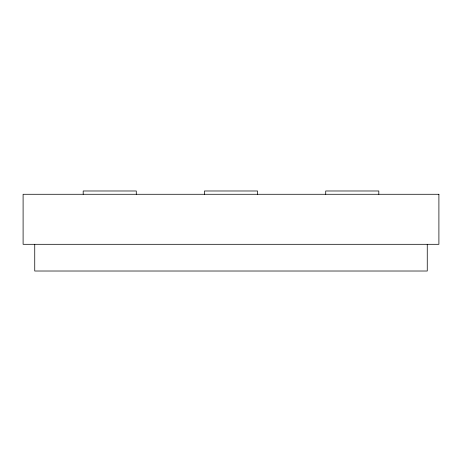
<?xml version="1.0" encoding="UTF-8"?>
<svg xmlns="http://www.w3.org/2000/svg" width="462" height="462" viewBox="0 0 462 462"><rect width="100%" height="100%" fill="white"/><g stroke="black" fill="none" stroke-linecap="round" stroke-linejoin="round"><path stroke-width="0.69" d="M427.258 244.306L427.258 271.015L34.742 271.015L34.742 244.306M378.811 194.277L378.811 190.985L325.716 190.985L325.716 194.277M257.548 194.277L257.548 190.985L204.452 190.985L204.452 194.277M136.284 194.277L136.284 190.985L83.189 190.985L83.189 194.277M438.9 194.277L23.1 194.277L23.1 244.306L438.9 244.306L438.9 194.277"/></g></svg>
